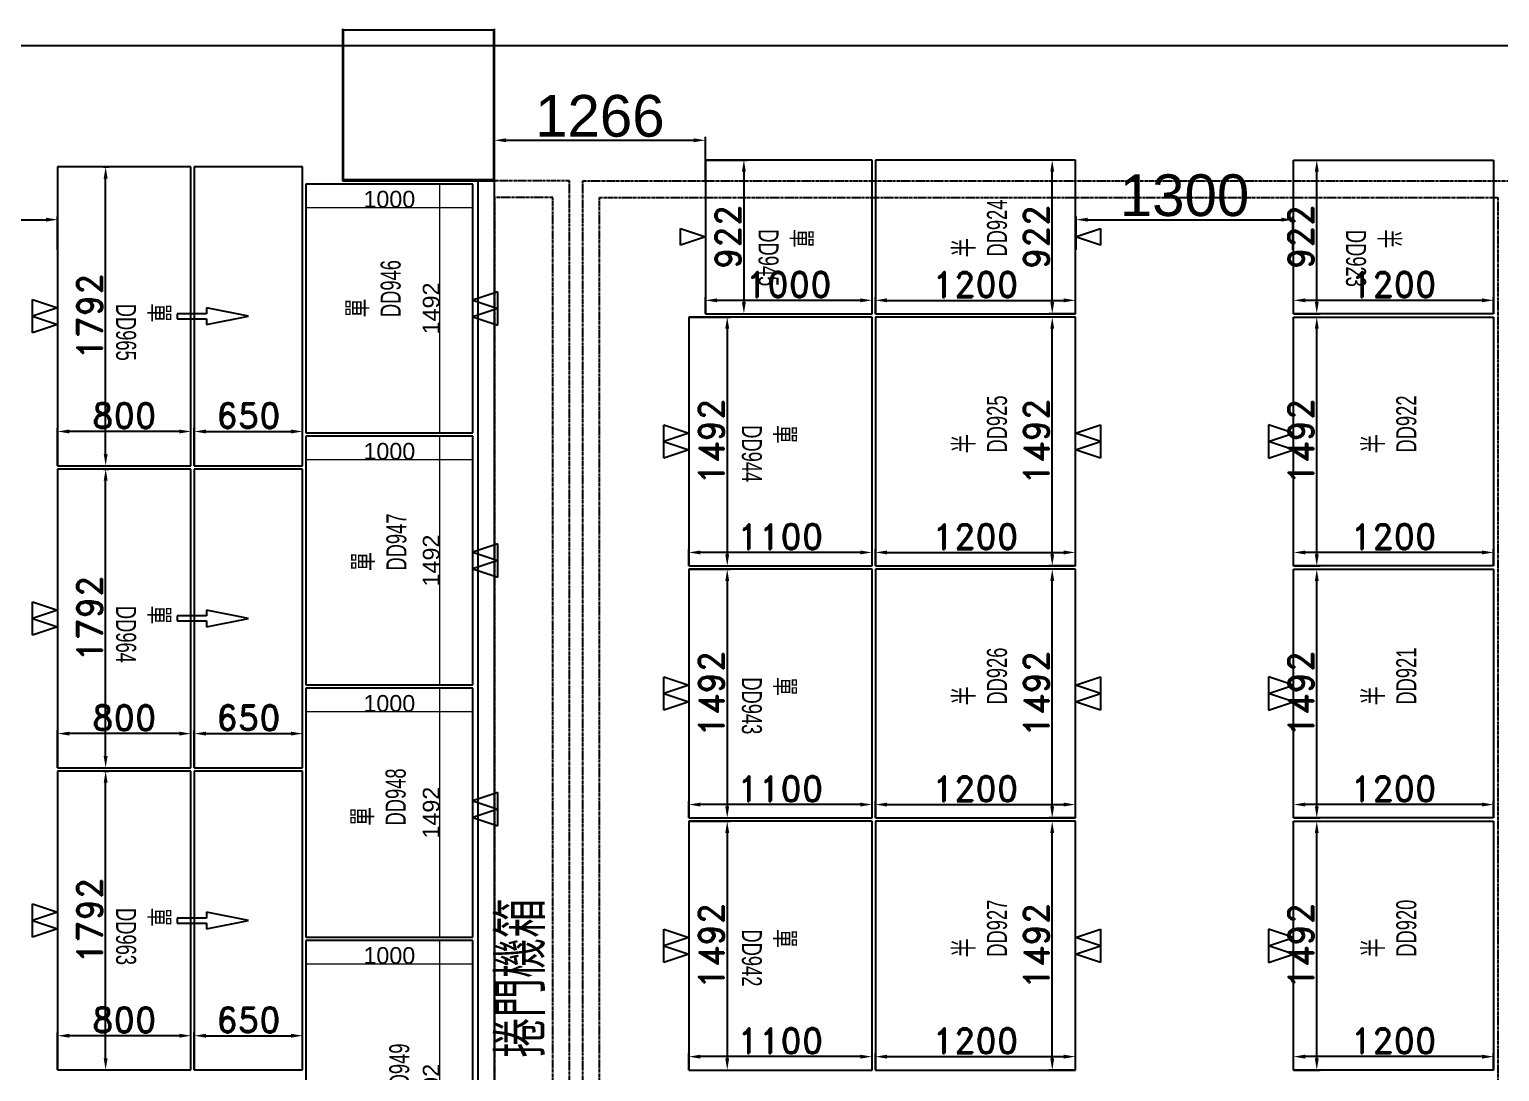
# Model space of a CAD drawing. Header units: millimetres. Extents: x 2191 to 43870, y 1353 to 35626.
# Drawn here: x 18488 to 27307, y 20028 to 26278 of the extents above; entities that cross this region are included whole.
import ezdxf

# ---------------------------------------------------------------- set-up
doc = ezdxf.new("R2010")
doc.units = ezdxf.units.MM
doc.linetypes.add('CENTER2', pattern=[28.575, 19.05, -3.175, 3.175, -3.175])
for name, color, linetype in [('archi', 8, 'Continuous'), ('中心線-1', 7, 'CENTER2'), ('中心線-2', 1, 'CENTER2'), ('動線', 6, 'Continuous'), ('單層倉', 5, 'Continuous'), ('文字', 7, 'Continuous'), ('标注', 7, 'Continuous'), ('標的物', 1, 'Continuous'), ('標示', 3, 'Continuous')]:
    doc.layers.add(name, color=color, linetype=linetype)
doc.styles.add('ROMAND', font='romand.shx', dxfattribs={"bigfont": 'chineset.shx'})
doc.styles.get("Standard").update_dxf_attribs({"font": 'arial.ttf'})
doc.styles.add('新細明體', font='PMingLiU.ttf', dxfattribs={"width": 0.7})

msp = doc.modelspace()

# ---------------------------------------------------------------- linework, layer by layer
at = {"color": 5, "lineweight": 25}
for p, q in [((21147.17754, 25350.79086), (20147.17754, 25350.79086)), ((20147.17754, 25350.79086), (20147.17754, 23858.79086)), ((21147.17754, 23858.79086), (21147.17754, 25350.79086)), ((20147.17754, 23858.79086), (21147.17754, 23858.79086)), ((21147.17754, 23838.79086), (20147.17754, 23838.79086)), ((20147.17754, 23838.79086), (20147.17754, 22346.79086)), ((21147.17754, 22346.79086), (21147.17754, 23838.79086)), ((20147.17754, 22346.79086), (21147.17754, 22346.79086)), ((21147.17754, 22326.79086), (20147.17754, 22326.79086)), ((20147.17754, 22326.79086), (20147.17754, 20834.79086)), ((21147.17754, 20834.79086), (21147.17754, 22326.79086)), ((20147.17754, 20834.79086), (21147.17754, 20834.79086)), ((21147.17754, 20814.79086), (20147.17754, 20814.79086)), ((20147.17754, 20814.79086), (20147.17754, 19022.79086)), ((21147.17754, 19022.79086), (21147.17754, 20814.79086))]:
    msp.add_line(p, q, dxfattribs=at)
at = {"layer": 'archi', "color": 7}
for p, q in [((20372.17754, 26275.79086, 3000), (21272.17754, 26275.79086, 3000)), ((20372.17754, 25375.79086, 3000), (20372.17754, 26275.79086, 3000)), ((21272.17754, 26275.79086, 3000), (21272.17754, 25375.79086, 3000)), ((21272.17754, 25375.79086, 3000), (20372.17754, 25375.79086, 3000)), ((21172.17754, 25375.79086, 3000), (21272.17754, 25375.79086, 3000)), ((21272.17754, 25375.79086, 3000), (21222.17754, 25375.79086, 3000))]:
    msp.add_line(p, q, dxfattribs=at)
at = {"layer": '中心線-1'}
for p, q in [((21807.17754, 25370.79086, 3000), (27397.17754, 25370.79086, 3000)), ((21807.17754, 17180.79086, 3000), (21807.17754, 25370.79086, 3000)), ((21907.17754, 25270.79086, 3000), (27297.17754, 25270.79086, 3000)), ((21907.17754, 17280.79086, 3000), (21907.17754, 25270.79086, 3000)), ((27297.17754, 25270.79086, 3000), (27297.17754, 17280.79086, 3000))]:
    msp.add_line(p, q, dxfattribs=at)
at = {"layer": '中心線-2'}
for p, q in [((21727.17754, 25370.79086, 3000), (21177.17754, 25370.79086, 3000)), ((21177.17754, 25370.79086, 3000), (21177.17754, 17180.79086, 3000)), ((21727.17754, 17180.79086, 3000), (21727.17754, 25370.79086, 3000)), ((21627.17754, 25270.79086, 3000), (21277.17754, 25270.79086, 3000)), ((21277.17754, 25270.79086, 3000), (21277.17754, 17280.79086, 3000)), ((21627.17754, 17280.79086, 3000), (21627.17754, 25270.79086, 3000))]:
    msp.add_line(p, q, dxfattribs=at)
at = {"layer": '動線'}
msp.add_line((13627.17755, 26180.79086, 3000), (39363.6462, 26180.79086, 3000), dxfattribs=at)
at = {"layer": '動線', "lineweight": -3}
for p, q in [((22392.91668, 24983.73921, -3000), (22392.91668, 25083.73921, -3000)), ((22392.91668, 25083.73921, -3000), (22542.91668, 25033.73921, -3000)), ((24762.91668, 25033.73921, -3000), (24912.91668, 25083.73921, -3000)), ((24912.91668, 25083.73921, -3000), (24912.91668, 24983.73921, -3000)), ((22542.91668, 25033.73921, -3000), (22392.91668, 24983.73921, -3000)), ((24912.91668, 24983.73921, -3000), (24762.91668, 25033.73921, -3000)), ((21297.17754, 24704.79086), (21147.17754, 24654.79086)), ((21297.17754, 24604.79086), (21297.17754, 24704.79086)), ((18507.17754, 24557.79085), (18507.17754, 24657.79085)), ((18507.17754, 24657.79085), (18657.17754, 24607.79085)), ((18657.17754, 24607.79085), (18507.17754, 24557.79085)), ((19801.43126, 24557.79108), (19551.43126, 24607.79108)), ((19551.43126, 24607.79108), (19551.43126, 24572.79108)), ((21147.17754, 24654.79086), (21297.17754, 24604.79086)), ((18507.17754, 24457.79085), (18507.17754, 24557.79085)), ((18507.17754, 24557.79085), (18657.17754, 24507.79085)), ((19551.43126, 24572.79108), (19373.79498, 24572.79108)), ((19373.79498, 24572.79108), (19373.79498, 24542.79108)), ((19373.79498, 24542.79108), (19551.43126, 24542.79108)), ((19551.43126, 24507.79108), (19801.43126, 24557.79108)), ((19551.43126, 24542.79108), (19551.43126, 24507.79108)), ((21297.17754, 24604.79086), (21147.17754, 24554.79086)), ((21147.17754, 24554.79086), (21297.17754, 24504.79086)), ((21297.17754, 24504.79086), (21297.17754, 24604.79086)), ((18657.17754, 24507.79085), (18507.17754, 24457.79085)), ((22292.91668, 23806.73921, -3000), (22292.91668, 23906.73921, -3000)), ((22292.91668, 23906.73921, -3000), (22442.91668, 23856.73921, -3000)), ((24762.91668, 23856.73921, -3000), (24912.91668, 23906.73921, -3000)), ((24912.91668, 23906.73921, -3000), (24912.91668, 23806.73921, -3000)), ((26071.29163, 23856.73921, -3000), (25921.29163, 23906.73921, -3000)), ((25921.29163, 23906.73921, -3000), (25921.29163, 23806.73921, -3000)), ((22442.91668, 23856.73921, -3000), (22292.91668, 23806.73921, -3000)), ((24912.91668, 23806.73921, -3000), (24762.91668, 23856.73921, -3000)), ((25921.29163, 23806.73921, -3000), (26071.29163, 23856.73921, -3000)), ((22292.91668, 23706.73921, -3000), (22292.91668, 23806.73921, -3000)), ((22292.91668, 23806.73921, -3000), (22442.91668, 23756.73921, -3000)), ((22442.91668, 23756.73921, -3000), (22292.91668, 23706.73921, -3000)), ((24762.91668, 23756.73921, -3000), (24912.91668, 23806.73921, -3000)), ((24912.91668, 23706.73921, -3000), (24762.91668, 23756.73921, -3000)), ((24912.91668, 23806.73921, -3000), (24912.91668, 23706.73921, -3000)), ((26071.29163, 23756.73921, -3000), (25921.29163, 23806.73921, -3000)), ((25921.29163, 23806.73921, -3000), (25921.29163, 23706.73921, -3000)), ((25921.29163, 23706.73921, -3000), (26071.29163, 23756.73921, -3000)), ((21297.17754, 23192.79086), (21147.17754, 23142.79086)), ((21147.17754, 23142.79086), (21297.17754, 23092.79086)), ((21297.17754, 23092.79086), (21297.17754, 23192.79086)), ((21297.17754, 23092.79086), (21147.17754, 23042.79086)), ((21147.17754, 23042.79086), (21297.17754, 22992.79086)), ((21297.17754, 22992.79086), (21297.17754, 23092.79086)), ((18507.17754, 22745.79085), (18507.17754, 22845.79085)), ((18507.17754, 22845.79085), (18657.17754, 22795.79085)), ((18657.17754, 22795.79085), (18507.17754, 22745.79085)), ((19551.43126, 22760.79108), (19373.79498, 22760.79108)), ((19373.79498, 22760.79108), (19373.79498, 22730.79108)), ((19801.43126, 22745.79108), (19551.43126, 22795.79108)), ((19551.43126, 22795.79108), (19551.43126, 22760.79108)), ((18507.17754, 22645.79085), (18507.17754, 22745.79085)), ((18507.17754, 22745.79085), (18657.17754, 22695.79085)), ((18657.17754, 22695.79085), (18507.17754, 22645.79085)), ((19373.79498, 22730.79108), (19551.43126, 22730.79108)), ((19551.43126, 22695.79108), (19801.43126, 22745.79108)), ((19551.43126, 22730.79108), (19551.43126, 22695.79108)), ((22292.91668, 22294.73921, -3000), (22292.91668, 22394.73921, -3000)), ((22292.91668, 22394.73921, -3000), (22442.91668, 22344.73921, -3000)), ((22442.91668, 22344.73921, -3000), (22292.91668, 22294.73921, -3000)), ((24762.91668, 22344.73921, -3000), (24912.91668, 22394.73921, -3000)), ((24912.91668, 22294.73921, -3000), (24762.91668, 22344.73921, -3000)), ((24912.91668, 22394.73921, -3000), (24912.91668, 22294.73921, -3000)), ((26071.29163, 22344.73921, -3000), (25921.29163, 22394.73921, -3000)), ((25921.29163, 22394.73921, -3000), (25921.29163, 22294.73921, -3000)), ((25921.29163, 22294.73921, -3000), (26071.29163, 22344.73921, -3000)), ((22292.91668, 22194.73921, -3000), (22292.91668, 22294.73921, -3000)), ((22292.91668, 22294.73921, -3000), (22442.91668, 22244.73921, -3000)), ((22442.91668, 22244.73921, -3000), (22292.91668, 22194.73921, -3000)), ((24762.91668, 22244.73921, -3000), (24912.91668, 22294.73921, -3000)), ((24912.91668, 22194.73921, -3000), (24762.91668, 22244.73921, -3000)), ((24912.91668, 22294.73921, -3000), (24912.91668, 22194.73921, -3000)), ((26071.29163, 22244.73921, -3000), (25921.29163, 22294.73921, -3000)), ((25921.29163, 22294.73921, -3000), (25921.29163, 22194.73921, -3000)), ((25921.29163, 22194.73921, -3000), (26071.29163, 22244.73921, -3000)), ((21297.17754, 21700.79086), (21147.17754, 21650.79086)), ((21297.17754, 21600.79086), (21297.17754, 21700.79086)), ((21147.17754, 21650.79086), (21297.17754, 21600.79086)), ((21297.17754, 21600.79086), (21147.17754, 21550.79086)), ((21147.17754, 21550.79086), (21297.17754, 21500.79086)), ((21297.17754, 21500.79086), (21297.17754, 21600.79086)), ((18507.17754, 20933.79085), (18507.17754, 21033.79085)), ((18507.17754, 21033.79085), (18657.17754, 20983.79085)), ((18657.17754, 20983.79085), (18507.17754, 20933.79085)), ((18507.17754, 20833.79085), (18507.17754, 20933.79085)), ((18507.17754, 20933.79085), (18657.17754, 20883.79085)), ((19551.43126, 20948.79108), (19373.79498, 20948.79108)), ((19373.79498, 20948.79108), (19373.79498, 20918.79108)), ((19373.79498, 20918.79108), (19551.43126, 20918.79108)), ((19801.43126, 20933.79108), (19551.43126, 20983.79108)), ((19551.43126, 20983.79108), (19551.43126, 20948.79108)), ((19551.43126, 20883.79108), (19801.43126, 20933.79108)), ((19551.43126, 20918.79108), (19551.43126, 20883.79108)), ((18657.17754, 20883.79085), (18507.17754, 20833.79085)), ((22292.91668, 20782.73921, -3000), (22292.91668, 20882.73921, -3000)), ((22292.91668, 20882.73921, -3000), (22442.91668, 20832.73921, -3000)), ((22442.91668, 20832.73921, -3000), (22292.91668, 20782.73921, -3000)), ((24762.91668, 20832.73921, -3000), (24912.91668, 20882.73921, -3000)), ((24912.91668, 20782.73921, -3000), (24762.91668, 20832.73921, -3000)), ((24912.91668, 20882.73921, -3000), (24912.91668, 20782.73921, -3000)), ((26071.29163, 20832.73921, -3000), (25921.29163, 20882.73921, -3000)), ((25921.29163, 20882.73921, -3000), (25921.29163, 20782.73921, -3000)), ((25921.29163, 20782.73921, -3000), (26071.29163, 20832.73921, -3000)), ((22292.91668, 20682.73921, -3000), (22292.91668, 20782.73921, -3000)), ((22292.91668, 20782.73921, -3000), (22442.91668, 20732.73921, -3000)), ((22442.91668, 20732.73921, -3000), (22292.91668, 20682.73921, -3000)), ((24762.91668, 20732.73921, -3000), (24912.91668, 20782.73921, -3000)), ((24912.91668, 20682.73921, -3000), (24762.91668, 20732.73921, -3000)), ((24912.91668, 20782.73921, -3000), (24912.91668, 20682.73921, -3000)), ((26071.29163, 20732.73921, -3000), (25921.29163, 20782.73921, -3000)), ((25921.29163, 20782.73921, -3000), (25921.29163, 20682.73921, -3000)), ((25921.29163, 20682.73921, -3000), (26071.29163, 20732.73921, -3000))]:
    msp.add_line(p, q, dxfattribs=at)
at = {"layer": '單層倉'}
for p, q in [((22542.91668, 25494.73921, -3000), (22542.91668, 24572.73921, -3000)), ((23542.91668, 25494.73921, -3000), (22542.91668, 25494.73921, -3000)), ((23542.91668, 24572.73921, -3000), (23542.91668, 25494.73921, -3000)), ((24762.91668, 25494.73921, -3000), (23562.91668, 25494.73921, -3000)), ((23562.91668, 25494.73921, -3000), (23562.91668, 24572.73921, -3000)), ((24762.91668, 24572.73921, -3000), (24762.91668, 25494.73921, -3000)), ((26071.29163, 24572.73921, -3000), (26071.29163, 25494.73921, -3000)), ((26071.29163, 25494.73921, -3000), (27271.29163, 25494.73921, -3000)), ((27271.29163, 25494.73921, -3000), (27271.29163, 24572.73921, -3000)), ((18657.17754, 25453.79085), (18657.17754, 23661.79085)), ((19457.17754, 25453.79085), (18657.17754, 25453.79085)), ((19457.17754, 23661.79085), (19457.17754, 25453.79085)), ((20127.17754, 25453.79085), (19477.17754, 25453.79085)), ((19477.17754, 25453.79085), (19477.17754, 23661.79085)), ((20127.17754, 23661.79085), (20127.17754, 25453.79085)), ((22442.91668, 24552.73921, -3000), (22442.91668, 23060.73921, -3000)), ((23542.91668, 24552.73921, -3000), (22442.91668, 24552.73921, -3000)), ((22542.91668, 24572.73921, -3000), (23542.91668, 24572.73921, -3000)), ((23542.91668, 23060.73921, -3000), (23542.91668, 24552.73921, -3000)), ((23562.91668, 24572.73921, -3000), (24762.91668, 24572.73921, -3000)), ((24762.91668, 24552.73921, -3000), (23562.91668, 24552.73921, -3000)), ((23562.91668, 24552.73921, -3000), (23562.91668, 23060.73921, -3000)), ((24762.91668, 23060.73921, -3000), (24762.91668, 24552.73921, -3000)), ((27271.29163, 24572.73921, -3000), (26071.29163, 24572.73921, -3000)), ((26071.29163, 23060.73921, -3000), (26071.29163, 24552.73921, -3000)), ((26071.29163, 24552.73921, -3000), (27271.29163, 24552.73921, -3000)), ((27271.29163, 24552.73921, -3000), (27271.29163, 23060.73921, -3000)), ((18657.17754, 23661.79085), (19457.17754, 23661.79085)), ((18657.17754, 23641.79085), (18657.17754, 21849.79085)), ((19457.17754, 23641.79085), (18657.17754, 23641.79085)), ((19457.17754, 21849.79085), (19457.17754, 23641.79085)), ((19477.17754, 23661.79085), (20127.17754, 23661.79085)), ((20127.17754, 23641.79085), (19477.17754, 23641.79085)), ((19477.17754, 23641.79085), (19477.17754, 21849.79085)), ((20127.17754, 21849.79085), (20127.17754, 23641.79085)), ((22442.91668, 23060.73921, -3000), (23542.91668, 23060.73921, -3000)), ((22442.91668, 23040.73921, -3000), (22442.91668, 21548.73921, -3000)), ((23542.91668, 23040.73921, -3000), (22442.91668, 23040.73921, -3000)), ((23542.91668, 21548.73921, -3000), (23542.91668, 23040.73921, -3000)), ((23562.91668, 23060.73921, -3000), (24762.91668, 23060.73921, -3000)), ((24762.91668, 23040.73921, -3000), (23562.91668, 23040.73921, -3000)), ((23562.91668, 23040.73921, -3000), (23562.91668, 21548.73921, -3000)), ((24762.91668, 21548.73921, -3000), (24762.91668, 23040.73921, -3000)), ((27271.29163, 23060.73921, -3000), (26071.29163, 23060.73921, -3000)), ((26071.29163, 21548.73921, -3000), (26071.29163, 23040.73921, -3000)), ((26071.29163, 23040.73921, -3000), (27271.29163, 23040.73921, -3000)), ((27271.29163, 23040.73921, -3000), (27271.29163, 21548.73921, -3000)), ((18657.17754, 21849.79085), (19457.17754, 21849.79085)), ((18657.17754, 21829.79085), (18657.17754, 20037.79085)), ((19457.17754, 21829.79085), (18657.17754, 21829.79085)), ((19457.17754, 20037.79085), (19457.17754, 21829.79085)), ((19477.17754, 21849.79085), (20127.17754, 21849.79085)), ((20127.17754, 21829.79085), (19477.17754, 21829.79085)), ((19477.17754, 21829.79085), (19477.17754, 20037.79085)), ((20127.17754, 20037.79085), (20127.17754, 21829.79085)), ((22442.91668, 21548.73921, -3000), (23542.91668, 21548.73921, -3000)), ((22442.91668, 21528.73921, -3000), (22442.91668, 20036.73921, -3000)), ((23542.91668, 21528.73921, -3000), (22442.91668, 21528.73921, -3000)), ((23542.91668, 20036.73921, -3000), (23542.91668, 21528.73921, -3000)), ((23562.91668, 21548.73921, -3000), (24762.91668, 21548.73921, -3000)), ((24762.91668, 21528.73921, -3000), (23562.91668, 21528.73921, -3000)), ((23562.91668, 21528.73921, -3000), (23562.91668, 20036.73921, -3000)), ((24762.91668, 20036.73921, -3000), (24762.91668, 21528.73921, -3000)), ((27271.29163, 21548.73921, -3000), (26071.29163, 21548.73921, -3000)), ((26071.29163, 20036.73921, -3000), (26071.29163, 21528.73921, -3000)), ((26071.29163, 21528.73921, -3000), (27271.29163, 21528.73921, -3000)), ((27271.29163, 21528.73921, -3000), (27271.29163, 20036.73921, -3000)), ((18657.17754, 20037.79085), (19457.17754, 20037.79085)), ((19477.17754, 20037.79085), (20127.17754, 20037.79085)), ((22442.91668, 20036.73921, -3000), (23542.91668, 20036.73921, -3000)), ((23562.91668, 20036.73921, -3000), (24762.91668, 20036.73921, -3000)), ((27271.29163, 20036.73921, -3000), (26071.29163, 20036.73921, -3000))]:
    msp.add_line(p, q, dxfattribs=at)
at = {"layer": '标注', "color": 252, "lineweight": 5, "true_color": 0x939598}
for p, q in [((20147.17754, 25350.16586), (20147.17754, 25207.54854)), ((21146.55254, 25350.79086), (20947.84321, 25350.79086)), ((20949.09321, 25348.29086), (20949.09321, 23861.29086)), ((21147.17754, 25350.16586), (21147.17754, 25207.54854)), ((21144.67754, 25208.79854), (20149.67754, 25208.79854)), ((20147.17754, 23838.16586), (20147.17754, 23695.54854)), ((21146.55254, 23858.79086), (20947.84321, 23858.79086)), ((21146.55254, 23838.79086), (20947.84321, 23838.79086)), ((20949.09321, 23836.29086), (20949.09321, 22349.29086)), ((21147.17754, 23838.16586), (21147.17754, 23695.54854)), ((21144.67754, 23696.79854), (20149.67754, 23696.79854)), ((20147.17754, 22326.16586), (20147.17754, 22183.54854)), ((21146.55254, 22346.79086), (20947.84321, 22346.79086)), ((21146.55254, 22326.79086), (20947.84321, 22326.79086)), ((20949.09321, 22324.29086), (20949.09321, 20837.29086)), ((21147.17754, 22326.16586), (21147.17754, 22183.54854)), ((21144.67754, 22184.79854), (20149.67754, 22184.79854)), ((20147.17754, 20814.16586), (20147.17754, 20671.54854)), ((21146.55254, 20834.79086), (20947.84321, 20834.79086)), ((21146.55254, 20814.79086), (20947.84321, 20814.79086)), ((21147.17754, 20814.16586), (21147.17754, 20671.54854)), ((20949.09321, 20812.29086), (20949.09321, 19025.29086)), ((21144.67754, 20672.79854), (20149.67754, 20672.79854))]:
    msp.add_line(p, q, dxfattribs=at)
at = {"layer": '标注', "color": 252, "lineweight": 50, "true_color": 0x939598}
for points in [[(20948.67654, 25348.29086), (20949.50987, 25348.29086), (20949.09321, 25350.79086)], [(20149.67754, 25209.2152), (20149.67754, 25208.38187), (20147.17754, 25208.79854)], [(21144.67754, 25209.2152), (21144.67754, 25208.38187), (21147.17754, 25208.79854)], [(20948.67654, 23861.29086), (20949.50987, 23861.29086), (20949.09321, 23858.79086)], [(20948.67654, 23836.29086), (20949.50987, 23836.29086), (20949.09321, 23838.79086)], [(20149.67754, 23697.2152), (20149.67754, 23696.38187), (20147.17754, 23696.79854)], [(21144.67754, 23697.2152), (21144.67754, 23696.38187), (21147.17754, 23696.79854)], [(20948.67654, 22349.29086), (20949.50987, 22349.29086), (20949.09321, 22346.79086)], [(20948.67654, 22324.29086), (20949.50987, 22324.29086), (20949.09321, 22326.79086)], [(20149.67754, 22185.2152), (20149.67754, 22184.38187), (20147.17754, 22184.79854)], [(21144.67754, 22185.2152), (21144.67754, 22184.38187), (21147.17754, 22184.79854)], [(20948.67654, 20837.29086), (20949.50987, 20837.29086), (20949.09321, 20834.79086)], [(20948.67654, 20812.29086), (20949.50987, 20812.29086), (20949.09321, 20814.79086)], [(20149.67754, 20673.2152), (20149.67754, 20672.38187), (20147.17754, 20672.79854)], [(21144.67754, 20673.2152), (21144.67754, 20672.38187), (21147.17754, 20672.79854)]]:
    msp.add_solid(points, dxfattribs=at)
at = {"layer": '標的物'}
for p, q in [((20367.17754, 26280.79086, 3000), (20367.17754, 25370.79086, 3000)), ((21277.17754, 25370.79086, 3000), (21277.17754, 26280.79086, 3000)), ((20367.17754, 25370.79086, 3000), (21277.17754, 25370.79086, 3000)), ((21162.17754, 25375.79086, 3000), (21262.17754, 25375.79086, 3000)), ((21177.17754, 25370.79086, 3000), (21177.17754, 17180.79086, 3000)), ((21277.17754, 25370.79086, 3000), (21177.17754, 25370.79086, 3000)), ((21262.17754, 25375.79086, 3000), (21212.17754, 25375.79086, 3000)), ((21277.17754, 17180.79086, 3000), (21277.17754, 25370.79086, 3000))]:
    msp.add_line(p, q, dxfattribs=at)
at = {"layer": '標示'}
for p, q in [((21277.17754, 25370.79086), (21277.17754, 25633.25147)), ((21347.17754, 25613.25147), (22472.91668, 25613.25147)), ((22542.91668, 25370.79086), (22542.91668, 25633.25147)), ((17487.17754, 25137.19686, -3000), (18587.17754, 25137.19686, -3000)), ((18657.17754, 24957.13895, -3000), (18657.17754, 25157.19686, -3000)), ((24767.10415, 24957.13895, -3000), (24767.10415, 25157.19686, -3000)), ((24837.10415, 25137.19686, -3000), (25997.10415, 25137.19686, -3000)), ((26067.10415, 24957.13895, -3000), (26067.10415, 25157.19686, -3000))]:
    msp.add_line(p, q, dxfattribs=at)
at = {"layer": '標示', "color": 251}
for p, q in [((22542.91668, 25494.73921, -3000), (22794.02951, 25494.73921, -3000)), ((24762.91668, 25494.73921, -3000), (24603.67458, 25494.73921, -3000)), ((26071.29163, 25494.73921, -3000), (26230.53373, 25494.73921, -3000)), ((18932.50822, 25453.79085), (18965.52206, 25453.79085)), ((22774.02951, 25424.73921, -3000), (22774.02951, 24642.73921, -3000)), ((24623.67458, 24642.73921, -3000), (24623.67458, 25424.73921, -3000)), ((26210.53373, 24642.73921, -3000), (26210.53373, 25424.73921, -3000)), ((18945.52206, 23731.79085), (18945.52206, 25383.79085)), ((22542.91668, 24572.73921, -3000), (22542.91668, 24673.35728, -3000)), ((23472.91668, 24653.35728, -3000), (22612.91668, 24653.35728, -3000)), ((23542.91668, 24572.73921, -3000), (23542.91668, 24673.35728, -3000)), ((23562.91668, 24572.73921, -3000), (23562.91668, 24673.35728, -3000)), ((23632.91668, 24653.35728, -3000), (24692.91668, 24653.35728, -3000)), ((24762.91668, 24572.73921, -3000), (24762.91668, 24673.35728, -3000)), ((26071.29163, 24572.73921, -3000), (26071.29163, 24673.35728, -3000)), ((27201.29163, 24653.35728, -3000), (26141.29163, 24653.35728, -3000)), ((27271.29163, 24572.73921, -3000), (27271.29163, 24673.35728, -3000)), ((22442.91668, 24552.73921, -3000), (22694.02951, 24552.73921, -3000)), ((22542.91668, 24572.73921, -3000), (22794.02951, 24572.73921, -3000)), ((24762.91668, 24572.73921, -3000), (24603.67458, 24572.73921, -3000)), ((24762.91668, 24552.73921, -3000), (24603.67458, 24552.73921, -3000)), ((26071.29163, 24572.73921, -3000), (26230.53373, 24572.73921, -3000)), ((26071.29163, 24552.73921, -3000), (26230.53373, 24552.73921, -3000)), ((22674.02951, 24482.73921, -3000), (22674.02951, 23130.73921, -3000)), ((24623.67458, 23130.73921, -3000), (24623.67458, 24482.73921, -3000)), ((26210.53373, 23130.73921, -3000), (26210.53373, 24482.73921, -3000)), ((18657.17754, 23661.79085), (18657.17754, 23886.83485)), ((19387.17754, 23866.83485), (18727.17754, 23866.83485)), ((19457.17754, 23661.79085), (19457.17754, 23886.83485)), ((19477.17754, 23661.79085), (19477.17754, 23886.83485)), ((19547.17754, 23866.83485), (20057.17754, 23866.83485)), ((20127.17754, 23661.79085), (20127.17754, 23886.83485)), ((18932.50822, 23661.79085), (18965.52206, 23661.79085)), ((18932.50822, 23641.79085), (18965.52206, 23641.79085)), ((18945.52206, 21919.79085), (18945.52206, 23571.79085)), ((22442.91668, 23060.73921, -3000), (22442.91668, 23161.35728, -3000)), ((23472.91668, 23141.35728, -3000), (22512.91668, 23141.35728, -3000)), ((23542.91668, 23060.73921, -3000), (23542.91668, 23161.35728, -3000)), ((23562.91668, 23060.73921, -3000), (23562.91668, 23161.35728, -3000)), ((23632.91668, 23141.35728, -3000), (24692.91668, 23141.35728, -3000)), ((24762.91668, 23060.73921, -3000), (24762.91668, 23161.35728, -3000)), ((26071.29163, 23060.73921, -3000), (26071.29163, 23161.35728, -3000)), ((27201.29163, 23141.35728, -3000), (26141.29163, 23141.35728, -3000)), ((27271.29163, 23060.73921, -3000), (27271.29163, 23161.35728, -3000)), ((22442.91668, 23060.73921, -3000), (22694.02951, 23060.73921, -3000)), ((22442.91668, 23040.73921, -3000), (22694.02951, 23040.73921, -3000)), ((24762.91668, 23060.73921, -3000), (24603.67458, 23060.73921, -3000)), ((24762.91668, 23040.73921, -3000), (24603.67458, 23040.73921, -3000)), ((26071.29163, 23060.73921, -3000), (26230.53373, 23060.73921, -3000)), ((26071.29163, 23040.73921, -3000), (26230.53373, 23040.73921, -3000)), ((22674.02951, 22970.73921, -3000), (22674.02951, 21618.73921, -3000)), ((24623.67458, 21618.73921, -3000), (24623.67458, 22970.73921, -3000)), ((26210.53373, 21618.73921, -3000), (26210.53373, 22970.73921, -3000)), ((18657.17754, 21849.79085), (18657.17754, 22074.83485)), ((19387.17754, 22054.83485), (18727.17754, 22054.83485)), ((19457.17754, 21849.79085), (19457.17754, 22074.83485)), ((19477.17754, 21849.79085), (19477.17754, 22074.83485)), ((19547.17754, 22054.83485), (20057.17754, 22054.83485)), ((20127.17754, 21849.79085), (20127.17754, 22074.83485)), ((18932.50822, 21849.79085), (18965.52206, 21849.79085)), ((18932.50822, 21829.79085), (18965.52206, 21829.79085)), ((18945.52206, 20107.79085), (18945.52206, 21759.79085)), ((22442.91668, 21548.73921, -3000), (22442.91668, 21649.35728, -3000)), ((23472.91668, 21629.35728, -3000), (22512.91668, 21629.35728, -3000)), ((23542.91668, 21548.73921, -3000), (23542.91668, 21649.35728, -3000)), ((23562.91668, 21548.73921, -3000), (23562.91668, 21649.35728, -3000)), ((23632.91668, 21629.35728, -3000), (24692.91668, 21629.35728, -3000)), ((24762.91668, 21548.73921, -3000), (24762.91668, 21649.35728, -3000)), ((26071.29163, 21548.73921, -3000), (26071.29163, 21649.35728, -3000)), ((27201.29163, 21629.35728, -3000), (26141.29163, 21629.35728, -3000)), ((27271.29163, 21548.73921, -3000), (27271.29163, 21649.35728, -3000)), ((22442.91668, 21548.73921, -3000), (22694.02951, 21548.73921, -3000)), ((22442.91668, 21528.73921, -3000), (22694.02951, 21528.73921, -3000)), ((24762.91668, 21548.73921, -3000), (24603.67458, 21548.73921, -3000)), ((24762.91668, 21528.73921, -3000), (24603.67458, 21528.73921, -3000)), ((26071.29163, 21548.73921, -3000), (26230.53373, 21548.73921, -3000)), ((26071.29163, 21528.73921, -3000), (26230.53373, 21528.73921, -3000)), ((22674.02951, 21458.73921, -3000), (22674.02951, 20106.73921, -3000)), ((24623.67458, 20106.73921, -3000), (24623.67458, 21458.73921, -3000)), ((26210.53373, 20106.73921, -3000), (26210.53373, 21458.73921, -3000)), ((18657.17754, 20037.79085), (18657.17754, 20262.83485)), ((19387.17754, 20242.83485), (18727.17754, 20242.83485)), ((19457.17754, 20037.79085), (19457.17754, 20262.83485)), ((19477.17754, 20037.79085), (19477.17754, 20262.83485)), ((19547.17754, 20242.83485), (20057.17754, 20242.83485)), ((20127.17754, 20037.79085), (20127.17754, 20262.83485)), ((22442.91668, 20036.73921, -3000), (22442.91668, 20137.35728, -3000)), ((23472.91668, 20117.35728, -3000), (22512.91668, 20117.35728, -3000)), ((23542.91668, 20036.73921, -3000), (23542.91668, 20137.35728, -3000)), ((23562.91668, 20036.73921, -3000), (23562.91668, 20137.35728, -3000)), ((23632.91668, 20117.35728, -3000), (24692.91668, 20117.35728, -3000)), ((24762.91668, 20036.73921, -3000), (24762.91668, 20137.35728, -3000)), ((26071.29163, 20036.73921, -3000), (26071.29163, 20137.35728, -3000)), ((27201.29163, 20117.35728, -3000), (26141.29163, 20117.35728, -3000)), ((27271.29163, 20036.73921, -3000), (27271.29163, 20137.35728, -3000)), ((18932.50822, 20037.79085), (18965.52206, 20037.79085)), ((22442.91668, 20036.73921, -3000), (22694.02951, 20036.73921, -3000)), ((24762.91668, 20036.73921, -3000), (24603.67458, 20036.73921, -3000)), ((26071.29163, 20036.73921, -3000), (26230.53373, 20036.73921, -3000))]:
    msp.add_line(p, q, dxfattribs=at)
at = {"layer": '標示', "lineweight": 50}
for points in [[(21347.17754, 25624.91814), (21347.17754, 25601.5848), (21277.17754, 25613.25147)], [(22472.91668, 25624.91814), (22472.91668, 25601.5848), (22542.91668, 25613.25147)], [(18587.17754, 25148.86353, -3000), (18587.17754, 25125.53019, -3000), (18657.17754, 25137.19686, -3000)], [(24837.10415, 25148.86353, -3000), (24837.10415, 25125.53019, -3000), (24767.10415, 25137.19686, -3000)], [(25997.10415, 25148.86353, -3000), (25997.10415, 25125.53019, -3000), (26067.10415, 25137.19686, -3000)]]:
    msp.add_solid(points, dxfattribs=at)
at = {"layer": '標示', "color": 251, "lineweight": 50}
for points in [[(22762.36284, 25424.73921, -3000), (22785.69617, 25424.73921, -3000), (22774.02951, 25494.73921, -3000)], [(24612.00791, 25424.73921, -3000), (24635.34125, 25424.73921, -3000), (24623.67458, 25494.73921, -3000)], [(26198.86706, 25424.73921, -3000), (26222.2004, 25424.73921, -3000), (26210.53373, 25494.73921, -3000)], [(18933.85539, 25383.79085), (18957.18873, 25383.79085), (18945.52206, 25453.79085)], [(22612.91668, 24665.02395, -3000), (22612.91668, 24641.69062, -3000), (22542.91668, 24653.35728, -3000)], [(22762.36284, 24642.73921, -3000), (22785.69617, 24642.73921, -3000), (22774.02951, 24572.73921, -3000)], [(23472.91668, 24665.02395, -3000), (23472.91668, 24641.69062, -3000), (23542.91668, 24653.35728, -3000)], [(23632.91668, 24665.02395, -3000), (23632.91668, 24641.69062, -3000), (23562.91668, 24653.35728, -3000)], [(24612.00791, 24642.73921, -3000), (24635.34125, 24642.73921, -3000), (24623.67458, 24572.73921, -3000)], [(24692.91668, 24665.02395, -3000), (24692.91668, 24641.69062, -3000), (24762.91668, 24653.35728, -3000)], [(26141.29163, 24665.02395, -3000), (26141.29163, 24641.69062, -3000), (26071.29163, 24653.35728, -3000)], [(26198.86706, 24642.73921, -3000), (26222.2004, 24642.73921, -3000), (26210.53373, 24572.73921, -3000)], [(27201.29163, 24665.02395, -3000), (27201.29163, 24641.69062, -3000), (27271.29163, 24653.35728, -3000)], [(22662.36284, 24482.73921, -3000), (22685.69617, 24482.73921, -3000), (22674.02951, 24552.73921, -3000)], [(24612.00791, 24482.73921, -3000), (24635.34125, 24482.73921, -3000), (24623.67458, 24552.73921, -3000)], [(26198.86706, 24482.73921, -3000), (26222.2004, 24482.73921, -3000), (26210.53373, 24552.73921, -3000)], [(18727.17754, 23878.50151), (18727.17754, 23855.16818), (18657.17754, 23866.83485)], [(19387.17754, 23878.50151), (19387.17754, 23855.16818), (19457.17754, 23866.83485)], [(19547.17754, 23878.50151), (19547.17754, 23855.16818), (19477.17754, 23866.83485)], [(20057.17754, 23878.50151), (20057.17754, 23855.16818), (20127.17754, 23866.83485)], [(18933.85539, 23731.79085), (18957.18873, 23731.79085), (18945.52206, 23661.79085)], [(18933.85539, 23571.79085), (18957.18873, 23571.79085), (18945.52206, 23641.79085)], [(22512.91668, 23153.02395, -3000), (22512.91668, 23129.69062, -3000), (22442.91668, 23141.35728, -3000)], [(22662.36284, 23130.73921, -3000), (22685.69617, 23130.73921, -3000), (22674.02951, 23060.73921, -3000)], [(23472.91668, 23153.02395, -3000), (23472.91668, 23129.69062, -3000), (23542.91668, 23141.35728, -3000)], [(23632.91668, 23153.02395, -3000), (23632.91668, 23129.69062, -3000), (23562.91668, 23141.35728, -3000)], [(24612.00791, 23130.73921, -3000), (24635.34125, 23130.73921, -3000), (24623.67458, 23060.73921, -3000)], [(24692.91668, 23153.02395, -3000), (24692.91668, 23129.69062, -3000), (24762.91668, 23141.35728, -3000)], [(26141.29163, 23153.02395, -3000), (26141.29163, 23129.69062, -3000), (26071.29163, 23141.35728, -3000)], [(26198.86706, 23130.73921, -3000), (26222.2004, 23130.73921, -3000), (26210.53373, 23060.73921, -3000)], [(27201.29163, 23153.02395, -3000), (27201.29163, 23129.69062, -3000), (27271.29163, 23141.35728, -3000)], [(22662.36284, 22970.73921, -3000), (22685.69617, 22970.73921, -3000), (22674.02951, 23040.73921, -3000)], [(24612.00791, 22970.73921, -3000), (24635.34125, 22970.73921, -3000), (24623.67458, 23040.73921, -3000)], [(26198.86706, 22970.73921, -3000), (26222.2004, 22970.73921, -3000), (26210.53373, 23040.73921, -3000)], [(18727.17754, 22066.50151), (18727.17754, 22043.16818), (18657.17754, 22054.83485)], [(19387.17754, 22066.50151), (19387.17754, 22043.16818), (19457.17754, 22054.83485)], [(19547.17754, 22066.50151), (19547.17754, 22043.16818), (19477.17754, 22054.83485)], [(20057.17754, 22066.50151), (20057.17754, 22043.16818), (20127.17754, 22054.83485)], [(18933.85539, 21919.79085), (18957.18873, 21919.79085), (18945.52206, 21849.79085)], [(18933.85539, 21759.79085), (18957.18873, 21759.79085), (18945.52206, 21829.79085)], [(22512.91668, 21641.02395, -3000), (22512.91668, 21617.69062, -3000), (22442.91668, 21629.35728, -3000)], [(22662.36284, 21618.73921, -3000), (22685.69617, 21618.73921, -3000), (22674.02951, 21548.73921, -3000)], [(23472.91668, 21641.02395, -3000), (23472.91668, 21617.69062, -3000), (23542.91668, 21629.35728, -3000)], [(23632.91668, 21641.02395, -3000), (23632.91668, 21617.69062, -3000), (23562.91668, 21629.35728, -3000)], [(24612.00791, 21618.73921, -3000), (24635.34125, 21618.73921, -3000), (24623.67458, 21548.73921, -3000)], [(24692.91668, 21641.02395, -3000), (24692.91668, 21617.69062, -3000), (24762.91668, 21629.35728, -3000)], [(26141.29163, 21641.02395, -3000), (26141.29163, 21617.69062, -3000), (26071.29163, 21629.35728, -3000)], [(26198.86706, 21618.73921, -3000), (26222.2004, 21618.73921, -3000), (26210.53373, 21548.73921, -3000)], [(27201.29163, 21641.02395, -3000), (27201.29163, 21617.69062, -3000), (27271.29163, 21629.35728, -3000)], [(22662.36284, 21458.73921, -3000), (22685.69617, 21458.73921, -3000), (22674.02951, 21528.73921, -3000)], [(24612.00791, 21458.73921, -3000), (24635.34125, 21458.73921, -3000), (24623.67458, 21528.73921, -3000)], [(26198.86706, 21458.73921, -3000), (26222.2004, 21458.73921, -3000), (26210.53373, 21528.73921, -3000)], [(18727.17754, 20254.50151), (18727.17754, 20231.16818), (18657.17754, 20242.83485)], [(19387.17754, 20254.50151), (19387.17754, 20231.16818), (19457.17754, 20242.83485)], [(19547.17754, 20254.50151), (19547.17754, 20231.16818), (19477.17754, 20242.83485)], [(20057.17754, 20254.50151), (20057.17754, 20231.16818), (20127.17754, 20242.83485)], [(18933.85539, 20107.79085), (18957.18873, 20107.79085), (18945.52206, 20037.79085)], [(22512.91668, 20129.02395, -3000), (22512.91668, 20105.69062, -3000), (22442.91668, 20117.35728, -3000)], [(23472.91668, 20129.02395, -3000), (23472.91668, 20105.69062, -3000), (23542.91668, 20117.35728, -3000)], [(23632.91668, 20129.02395, -3000), (23632.91668, 20105.69062, -3000), (23562.91668, 20117.35728, -3000)], [(24692.91668, 20129.02395, -3000), (24692.91668, 20105.69062, -3000), (24762.91668, 20117.35728, -3000)], [(26141.29163, 20129.02395, -3000), (26141.29163, 20105.69062, -3000), (26071.29163, 20117.35728, -3000)], [(27201.29163, 20129.02395, -3000), (27201.29163, 20105.69062, -3000), (27271.29163, 20117.35728, -3000)], [(22662.36284, 20106.73921, -3000), (22685.69617, 20106.73921, -3000), (22674.02951, 20036.73921, -3000)], [(24612.00791, 20106.73921, -3000), (24635.34125, 20106.73921, -3000), (24623.67458, 20036.73921, -3000)], [(26198.86706, 20106.73921, -3000), (26222.2004, 20106.73921, -3000), (26210.53373, 20036.73921, -3000)]]:
    msp.add_solid(points, dxfattribs=at)

# ---------------------------------------------------------------- texts
at = {"layer": '文字', "color": 7, "lineweight": 50, "style": '新細明體', "width": 0.7}
for s, height, rotation, p in [('DD924', 120, 90, (24352.03203, 24915.90719, -3000)), ('DD945', 120, 270, (22861.93379, 25079.77745, -3000)), ('DD923', 120, 270, (26386.12127, 25076.04622)), ('DD946', 120, 90, (20714.91736, 24552.92406)), ('DD965', 120, 270, (19008.27071, 24632.9544)), ('DD925', 120, 90, (24352.03203, 23740.64802, -3000)), ('DD922', 120, 90, (26807.40884, 23740.64802, -3000)), ('DD944', 120, 270, (22761.93379, 23904.51828, -3000)), ('DD947', 120, 90, (20749.47097, 23032.68433)), ('DD964', 120, 270, (19008.27071, 22820.9544)), ('DD926', 120, 90, (24352.03203, 22228.64802, -3000)), ('DD921', 120, 90, (26807.40884, 22228.64802, -3000)), ('DD943', 120, 270, (22761.93379, 22392.51828, -3000)), ('DD948', 120, 90, (20745.14726, 21504.00311)), ('DD963', 120, 270, (19008.27071, 21008.9544)), ('捲門機箱', 250, 90, (21553.71046, 20112.19879)), ('DD927', 120, 90, (24352.03203, 20716.64802, -3000)), ('DD920', 120, 90, (26807.40884, 20716.64802, -3000)), ('DD942', 120, 270, (22761.93379, 20880.51828, -3000)), ('DD949', 120, 90, (20766.70486, 19854.03889))]:
    msp.add_text(s, height=height, rotation=rotation, dxfattribs=at).set_placement(p)
at = {"layer": '文字', "color": 6, "lineweight": 50, "style": '新細明體', "width": 0.7}
for rotation, p in [(270, (23062.28263, 25082.58559, -3000)), (270, (19208.61955, 24635.76253)), (90, (20514.56852, 24550.11592)), (270, (22962.28263, 23907.32642, -3000)), (90, (20549.12213, 23029.87619)), (270, (19208.61955, 22823.76253)), (270, (22962.28263, 22395.32642, -3000)), (90, (20544.79842, 21501.19497)), (270, (19208.61955, 21011.76253)), (270, (22962.28263, 20883.32642, -3000))]:
    msp.add_text('單', height=120, rotation=rotation, dxfattribs=at).set_placement(p)
at = {"layer": '文字', "color": 3, "lineweight": 50, "style": '新細明體', "width": 0.7}
for rotation, p in [(270, (26586.47011, 25080.19738)), (90, (24151.68319, 24911.75603, -3000)), (90, (24151.68319, 23736.49685, -3000)), (90, (26607.06, 23736.49685, -3000)), (90, (24151.68319, 22224.49685, -3000)), (90, (26607.06, 22224.49685, -3000)), (90, (24151.68319, 20712.49685, -3000)), (90, (26607.06, 20712.49685, -3000))]:
    msp.add_text('半', height=120, rotation=rotation, dxfattribs=at).set_placement(p)
at = {"layer": '标注', "color": 252, "lineweight": 5, "true_color": 0x939598, "char_height": 100, "attachment_point": 5}
for insert in [(20647.17754, 25259.42354), (20647.17754, 23747.42354), (20647.17754, 22235.42354), (20647.17754, 20723.42354)]:
    msp.add_mtext('1000', dxfattribs=dict(at, insert=insert))
at = {"layer": '标注', "color": 252, "lineweight": 5, "true_color": 0x939598, "char_height": 100, "attachment_point": 5, "rotation": 90}
for s, insert in [('1492', (20898.46821, 24604.79086)), ('1492', (20898.46821, 23092.79086)), ('1492', (20898.46821, 21580.79086)), ('1792', (20898.46821, 19918.79086))]:
    msp.add_mtext(s, dxfattribs=dict(at, insert=insert))
at = {"layer": '標示', "char_height": 250, "attachment_point": 5}
for s, insert in [('\\A1;1266', (21910.04711, 25758.25147)), ('\\A1;1300', (25417.10415, 25282.19686, -3000))]:
    msp.add_mtext(s, dxfattribs=dict(at, insert=insert))
at = {"layer": '標示', "color": 251, "char_height": 150, "attachment_point": 5, "rotation": 90, "style": 'ROMAND'}
for s, insert in [('922', (22679.02951, 25033.73921, -3000)), ('922', (24528.67458, 25033.73921, -3000)), ('922', (26115.53373, 25033.73921, -3000)), ('1792', (18850.52206, 24557.79085)), ('1492', (22579.02951, 23806.73921, -3000)), ('1492', (24528.67458, 23806.73921, -3000)), ('1492', (26115.53373, 23806.73921, -3000)), ('1792', (18850.52206, 22745.79085)), ('1492', (22579.02951, 22294.73921, -3000)), ('1492', (24528.67458, 22294.73921, -3000)), ('1492', (26115.53373, 22294.73921, -3000)), ('1792', (18850.52206, 20933.79085)), ('1492', (22579.02951, 20782.73921, -3000)), ('1492', (24528.67458, 20782.73921, -3000)), ('1492', (26115.53373, 20782.73921, -3000))]:
    msp.add_mtext(s, dxfattribs=dict(at, insert=insert))
at = {"layer": '標示', "color": 251, "char_height": 150, "attachment_point": 5, "style": 'ROMAND'}
for s, insert in [('1000', (23042.91668, 24748.35728, -3000)), ('1200', (24162.91668, 24748.35728, -3000)), ('1200', (26671.29163, 24748.35728, -3000)), ('800', (19057.17754, 23961.83485)), ('650', (19802.17754, 23961.83485)), ('1100', (22992.91668, 23236.35728, -3000)), ('1200', (24162.91668, 23236.35728, -3000)), ('1200', (26671.29163, 23236.35728, -3000)), ('800', (19057.17754, 22149.83485)), ('650', (19802.17754, 22149.83485)), ('1100', (22992.91668, 21724.35728, -3000)), ('1200', (24162.91668, 21724.35728, -3000)), ('1200', (26671.29163, 21724.35728, -3000)), ('800', (19057.17754, 20337.83485)), ('650', (19802.17754, 20337.83485)), ('1100', (22992.91668, 20212.35728, -3000)), ('1200', (24162.91668, 20212.35728, -3000)), ('1200', (26671.29163, 20212.35728, -3000))]:
    msp.add_mtext(s, dxfattribs=dict(at, insert=insert))

doc.saveas('drawing.dxf')
